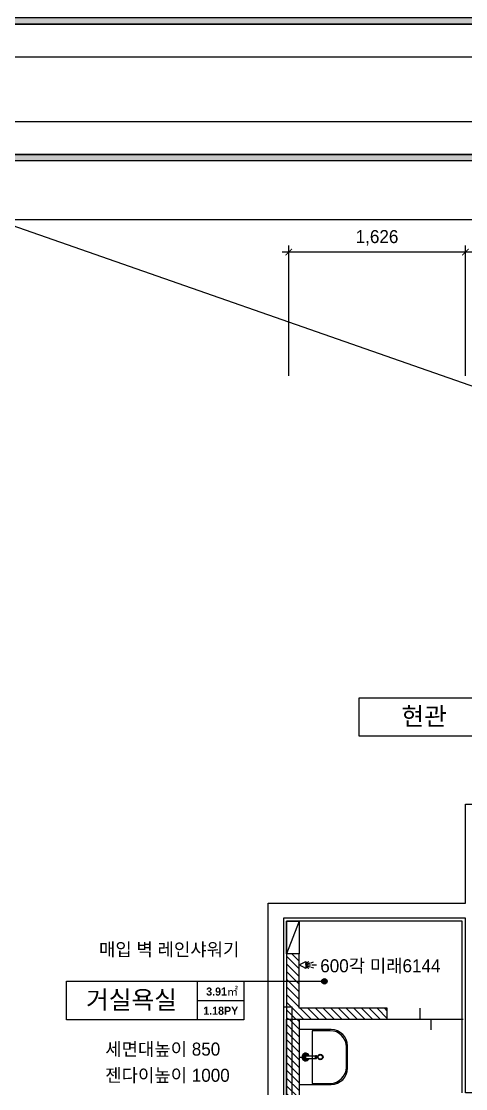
# Model space of a CAD drawing. Header units: millimetres. Extents: x 118028 to 193504, y 42792 to 96100.
# Drawn here: x 144720 to 148809, y 68176 to 78006 of the extents above; entities that cross this region are included whole.
import ezdxf
from ezdxf.enums import TextEntityAlignment as Align

# ---------------------------------------------------------------- set-up
doc = ezdxf.new("R2010")
doc.units = ezdxf.units.MM
doc.header["$LTSCALE"] = 30
doc.header["$PDMODE"] = 3
doc.layers.get('DEFPOINTS').update_dxf_attribs({"color": 248})
for name, color, linetype in [('0-ELC TEXT', 7, 'Continuous'), ('03-TEXT', 3, 'Continuous'), ('03-WAL NEW', 3, 'Continuous'), ('06-FUR', 6, 'Continuous'), ('07-DIM WAL', 5, 'Continuous'), ('2CONTINUOUS', 2, 'Continuous'), ('_LIBR', 4, 'Continuous'), ('BATH', 5, 'Continuous'), ('CO-BATH', 6, 'Continuous'), ('FORM(YOURNAME)-1', 1, 'Continuous'), ('FORM(YOURNAME)-11', 1, 'Continuous'), ('TOILET-1', 6, 'Continuous'), ('설비', 140, 'Continuous'), ('욕실마감선', 4, 'Continuous')]:
    doc.layers.add(name, color=color, linetype=linetype)
doc.styles.add('HY 울릉도 L', font='')
doc.styles.add('YOURNAME', font='HY울릉도M.TTF')
doc.styles.add('넥슨고딕', font='NEXONLv1GothicBold.ttf')
doc.styles.add('코레일둥고', font='Korail_Round_Gothic_Medium.ttf')
doc.styles.get('HY 울릉도 L').set_extended_font_data('HY울릉도L')
doc.dimstyles.new('60', dxfattribs={"dimscale": 60, "dimtxt": 2, "dimasz": 1, "dimexe": 1, "dimexo": 1, "dimgap": 1, "dimtad": 1, "dimdec": 0, "dimrnd": 0.05, "dimdsep": 46, "dimlunit": 6, "dimtxsty": 'HY 울릉도 L', "dimblk": 'ARCHTICK', "dimcen": 2.5, "dimdle": 1, "dimclrd": 133, "dimclre": 133, "dimclrt": 30, "dimadec": 0, "dimazin": 0, "dimtfac": 1, "dimtdec": 0, "dimtix": 1, "dimtmove": 2, "dimatfit": 3, "dimldrblk": 'ARCHTICK', "dimfxl": 1, "dimlwd": -1, "dimlwe": -1, "dimarcsym": 0})

# ---------------------------------------------------------------- blocks, each defined once
blk = doc.blocks.new('FORM-ELEVATION')
at = {"layer": 'FORM(YOURNAME)-11'}
h = blk.add_hatch(color=256, dxfattribs=at)
h.dxf.hatch_style = 1
h.paths.add_polyline_path([(-10309, 35708), (71691, 35708), (71691, 35508), (-10309, 35508)])
h.paths.add_polyline_path([(-10309, -21492), (71691, -21492), (71691, -21692), (-10309, -21692)])
at = {"layer": 'DEFPOINTS', "color": 158}
for points in [[(-10309, -21692), (71691, -21692), (71691, 35708), (-10309, 35708)], [(-8309, 33708), (61071, 33708), (61071, -19692), (-8309, -19692)]]:
    blk.add_lwpolyline(points, close=True, dxfattribs=at)
at = {"layer": 'FORM(YOURNAME)-11', "color": 250}
blk.add_lwpolyline([(-11309, -22692), (72691, -22692), (72691, 36708), (-11309, 36708)], close=True, dxfattribs=at)
at = {"layer": 'FORM(YOURNAME)-11'}
for points in [[(-10309, 35708), (71691, 35708), (71691, 35508), (-10309, 35508)], [(-10309, -21492), (71691, -21492), (71691, -21692), (-10309, -21692)]]:
    blk.add_lwpolyline(points, close=True, dxfattribs=at)
at = {"layer": 'FORM(YOURNAME)-11', "color": 3, "style": 'YOURNAME'}
for tag, height, p in [('1', 451, (71041, -1219)), ('2', 451, (71041, -1863)), ('3', 451, (71041, -3150)), ('4', 451, (71041, -5081)), ('5', 515, (71041, -7398)), ('6', 515, (71041, -9650)), ('7', 515, (71041, -11903)), ('8', 515, (71041, -14155)), ('9', 515, (71041, -16408)), ('10', 515, (66791, -18596)), ('11', 515, (71041, -18660)), ('12', 515, (66791, -20848)), ('13', 515, (71041, -20848))]:
    blk.add_attdef(tag, text='', height=height, dxfattribs=at).set_placement(p, align=Align.MIDDLE_RIGHT)
blk = doc.blocks.new('_ArchTick')
at = {"color": 0, "linetype": 'ByBlock', "const_width": 0.15}
blk.add_lwpolyline([(-0.5, -0.5), (0.5, 0.5)], dxfattribs=at)
blk = doc.blocks.new('*D209')
at = {"layer": '07-DIM WAL', "color": 133, "transparency": 16777216}
for p, q in [((147180.4, 74740.3), (147180.4, 75940.3)), ((148806.4, 74740.3), (148806.4, 75940.3)), ((148866.4, 75880.3), (147120.4, 75880.3))]:
    blk.add_line(p, q, dxfattribs=at)
at = {"layer": 'DEFPOINTS', "color": 0, "transparency": 16777216}
for p in [(147180.4, 75880.3), (147180.4, 74680.3), (148806.4, 74680.3)]:
    blk.add_point(p, dxfattribs=at)
at = {"layer": '07-DIM WAL', "color": 133, "transparency": 16777216, "xscale": 60, "yscale": 60, "zscale": 60, "rotation": 180}
blk.add_blockref('_ArchTick', (147180.4, 75880.3), dxfattribs=at)
at = {"layer": '07-DIM WAL', "color": 133, "transparency": 16777216, "xscale": 60, "yscale": 60, "zscale": 60}
blk.add_blockref('_ArchTick', (148806.4, 75880.3), dxfattribs=at)
at = {"layer": '07-DIM WAL', "color": 30, "transparency": 16777216, "insert": (147993.4, 76012.2), "char_height": 120, "attachment_point": 5, "style": 'HY 울릉도 L'}
blk.add_mtext('1,626', dxfattribs=at)
blk = doc.blocks.new('B-003')
blk.add_line((0, 0), (0, -65))
at = {"layer": 'CO-BATH'}
for p, q in [((-252.5, 0), (-252.5, -295)), ((252.5, 0), (-252.5, 0)), ((252.5, -295), (252.5, 0)), ((-102.5, -445), (102.5, -445))]:
    blk.add_line(p, q, dxfattribs=at)
at = {"layer": 'CO-BATH', "color": 8}
for p, q in [((-12.5, -60), (-12.5, -150.5)), ((12.5, -60), (12.5, -150.5)), ((-242.5, -120), (-242.5, -285)), ((242.5, -120), (-242.5, -120)), ((-14.5, -155.5), (-14.5, -160.5)), ((-14.5, -160.5), (14.5, -160.5)), ((-13.5, -150.5), (-13.5, -155.5)), ((13.5, -150.5), (13.5, -155.5)), ((14.5, -155.5), (14.5, -160.5)), ((242.5, -285), (242.5, -120)), ((-92.5, -435), (92.5, -435))]:
    blk.add_line(p, q, dxfattribs=at)
at = {"layer": 'CO-BATH', "color": 251}
for p, q in [((-14.5, -155.5), (14.5, -155.5)), ((-13.5, -150.5), (13.5, -150.5))]:
    blk.add_line(p, q, dxfattribs=at)
at = {"layer": 'CO-BATH', "color": 8}
blk.add_circle((0, -195), 25, dxfattribs=at)
at = {"layer": 'CO-BATH', "color": 251}
blk.add_circle((0, -195), 20, dxfattribs=at)
at = {"layer": 'CO-BATH', "color": 8}
for centre, radius, start, end in [((0, -60), 35, 290.92481, 249.07514), ((0, -60), 12.5, 359.99998, 179.99998), ((-92.5, -285), 150, 180, 270), ((92.5, -285), 150, 270, 0)]:
    blk.add_arc(centre, radius, start, end, dxfattribs=at)
at = {"layer": 'CO-BATH', "color": 251}
for radius, start, end in [(30, 294.62429, 245.37566), (25, 299.99998, 239.99998), (18, 313.98294, 226.01701)]:
    blk.add_arc((0, -60), radius, start, end, dxfattribs=at)
at = {"layer": 'CO-BATH'}
for centre, start, end in [((-102.5, -295), 180, 270), ((102.5, -295), 270, 0)]:
    blk.add_arc(centre, 150, start, end, dxfattribs=at)
blk = doc.blocks.new('AC-8')
at = {"layer": 'BATH'}
for p, q in [((-51, 54), (0, 143)), ((45, 54), (-51, 54)), ((-25, 47), (-46, 12)), ((-14, 47), (-28, -8)), ((-2, 49), (-2, -11)), ((0, 143), (45, 54)), ((10, 47), (25, -8)), ((22, 47), (43, 12)), ((-31, -16), (-41, -49)), ((-2, -27), (-2, -89)), ((28, -16), (38, -49))]:
    blk.add_line(p, q, dxfattribs=at)
blk = doc.blocks.new('A$C1AC25B95')
at = {"layer": '욕실마감선', "color": 8}
for p, q in [((28, 72), (28, 75)), ((53, 74), (53, 75))]:
    blk.add_line(p, q, dxfattribs=at)
at = {"layer": 'TOILET-1', "linetype": 'Continuous', "xscale": 0.873786407766195, "yscale": 0.873786407766195, "zscale": 0.873786407766195, "rotation": 180}
blk.add_blockref('AC-8', (40, 125), dxfattribs=at)
blk = doc.blocks.new('vusaudeh')
at = {"layer": '2CONTINUOUS'}
blk.add_lwpolyline([(147688.9, 81147.8), (147688.9, 80947.8), (146991.4, 80947.8), (146991.4, 88304.8), (148806.4, 88304.8), (148806.4, 89216.8), (149461.4, 89216.8), (149461.4, 89016.8), (149006.4, 89016.8), (149006.4, 87391.8), (149436.4, 87391.8), (149436.4, 87291.8), (149006.4, 87291.8), (149006.4, 86556.8), (148806.4, 86556.8), (148806.4, 88166.8), (147131.4, 88166.8), (147131.4, 85711.8), (148806.4, 85711.8)], dxfattribs=at)
blk.add_lwpolyline([(147131.4, 85711.8), (147211.4, 85711.8), (147211.4, 87346.8), (147131.4, 87346.8)], close=True, dxfattribs=at)

msp = doc.modelspace()

# ---------------------------------------------------------------- hatches: boundary and pattern name
at = {"layer": '0-ELC TEXT'}
h = msp.add_hatch(color=256, dxfattribs=at)
h.dxf.hatch_style = 1
edge = h.paths.add_edge_path()
edge.add_arc((147509.5, 69164.2), 25, -90, 270, ccw=False)
at = {"layer": '03-WAL NEW'}
h = msp.add_hatch(dxfattribs=at)
h.set_pattern_fill('_USER', color=256, scale=50, angle=135, pattern_type=0)
h.set_pattern_definition([(135, (246873.75, -141898.83), (-35.355339, -35.355339), [])])
h.paths.add_polyline_path([(147161.4, 68816.8), (148087.4, 68816.8), (148087.4, 68916.8), (147276.4, 68916.8), (147276.4, 69416.8), (147161.4, 69416.8)])
h = msp.add_hatch(dxfattribs=at)
h.set_pattern_fill('_USER', color=8, scale=50, angle=135, pattern_type=0)
h.set_pattern_definition([(135, (246873.75, -141888.83), (-35.355339, -35.355339), [])])
h.paths.add_polyline_path([(147276.4, 67321.8), (147276.4, 67623.6), (147276.4, 68816.8), (147211.4, 68816.8), (147211.4, 67321.8)])
h.paths.add_polyline_path([(147211.4, 68816.8), (147161.4, 68816.8), (147161.4, 67321.8), (147211.4, 67321.8)])

# ---------------------------------------------------------------- linework, layer by layer
msp.add_line((148087.4, 68816.8), (148787.4, 68816.8))
msp.add_lwpolyline([(148387.4, 68916.8), (148387.4, 68816.8), (148487.4, 68816.8), (148487.4, 68716.8)])
at = {"layer": '0-ELC TEXT'}
for p, q in [((146342.1, 68810.4), (146342.1, 69164.2)), ((146766.8, 69164.2), (147509.5, 69164.2)), ((146342.1, 68987.3), (146766.8, 68987.3))]:
    msp.add_line(p, q, dxfattribs=at)
for points in [[(147828.6, 71775.5), (149460.5, 71775.5), (149460.5, 71421.7), (147828.6, 71421.7)], [(145134.9, 69164.2), (146766.8, 69164.2), (146766.8, 68810.4), (145134.9, 68810.4)]]:
    msp.add_lwpolyline(points, close=True, dxfattribs=at)
msp.add_circle((147509.5, 69164.2), 25, dxfattribs=at)
at = {"layer": '03-WAL NEW'}
msp.add_lwpolyline([(147161.4, 68816.8), (148087.4, 68816.8), (148087.4, 68916.8), (147276.4, 68916.8), (147276.4, 69416.8), (147161.4, 69416.8), (147161.4, 68816.8)], dxfattribs=at)
msp.add_lwpolyline([(147276.4, 68816.8), (147276.4, 67321.8), (147161.4, 67321.8), (147161.4, 68816.8)], close=True, dxfattribs=at)
at = {"layer": '06-FUR'}
msp.add_line((147276.4, 69716.8), (147161.4, 69416.8), dxfattribs=at)
msp.add_lwpolyline([(147276.4, 69416.8), (147161.4, 69416.8), (147161.4, 69716.8), (147276.4, 69716.8)], close=True, dxfattribs=at)
at = {"layer": '07-DIM WAL'}
msp.add_line((141904.4, 77080.3), (192904.4, 59260.3), dxfattribs=at)
at = {"layer": '_LIBR'}
msp.add_lwpolyline([(148776.4, 68136.8), (148776.4, 69716.8), (147161.4, 69716.8), (147161.4, 67321.8), (148776.4, 67321.8), (148776.4, 67336.8)], dxfattribs=at)

# ---------------------------------------------------------------- block references
msp.add_blockref('vusaudeh', (0, -18420))
at = {"layer": '06-FUR', "xscale": 0.7874015748031495, "yscale": 0.7874015748031495, "zscale": 0.7874015748031495, "rotation": 270.0000000000001}
msp.add_blockref('A$C1AC25B95', (147276.4, 69348.1), dxfattribs=at)
at = {"layer": '07-DIM WAL', "rotation": 90.00000000000001}
msp.add_blockref('B-003', (147276.4, 68466.8), dxfattribs=at)
at = {"layer": 'FORM(YOURNAME)-1', "xscale": 0.3, "yscale": 0.3, "zscale": 0.3}
for p in [(145297, 84487.8), (145297, 66067.8)]:
    msp.add_blockref('FORM-ELEVATION', p, dxfattribs=at)

# ---------------------------------------------------------------- texts
at = {"layer": '0-ELC TEXT', "style": '코레일둥고'}
for s, p in [('매입 벽 레인샤워기', (145434.2, 69398.4)), ('세면대높이 850', (145491.6, 68479.9)), ('젠다이높이 1000', (145491.6, 68238.8))]:
    msp.add_text(s, height=120, dxfattribs=at).set_placement(p)
at = {"layer": '03-TEXT'}
for s, height, style, p in [('현관', 166.67, '코레일둥고', (148427.2, 71522)), ('3.91㎡', 75, '넥슨고딕', (146567.7, 69032.4)), ('거실욕실', 166.67, '코레일둥고', (145733.5, 68910.7)), ('1.18PY', 75, '넥슨고딕', (146554.9, 68855.5))]:
    msp.add_text(s, height=height, dxfattribs=dict(at, style=style)).set_placement(p, align=Align.CENTER)
at = {"layer": '설비', "color": 140, "style": '코레일둥고'}
msp.add_text('600각 미래6144', height=120, dxfattribs=at).set_placement((147470.9, 69247.2))

# ---------------------------------------------------------------- dimensions: what is measured, and where the dimension line sits
at = {"layer": '07-DIM WAL'}
dim = msp.add_linear_dim(base=(147180.4, 75880.3), p1=(148806.4, 74680.3), p2=(147180.4, 74680.3), dimstyle='60', dxfattribs=at)
dim.commit()
dim.dimension.update_dxf_attribs({"geometry": '*D209', "text_midpoint": (147993.4, 76012.2)})

doc.saveas('drawing.dxf')
